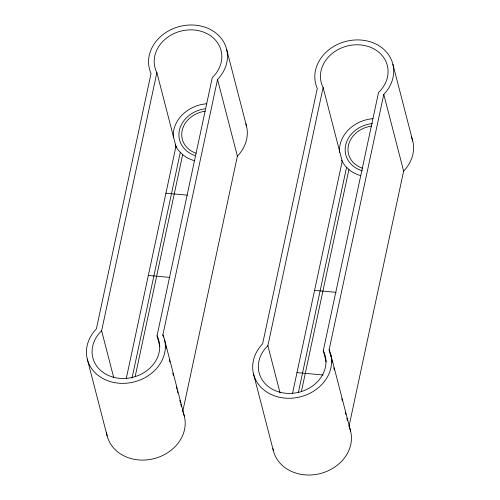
<?xml version="1.0" encoding="UTF-8"?>
<svg xmlns="http://www.w3.org/2000/svg" width="500" height="500" viewBox="0 0 500 500"><rect width="100%" height="100%" fill="white"/><g stroke="black" fill="none" stroke-linecap="round" stroke-linejoin="round"><path stroke-width="0.75" d="M113.681 377.425L101.619 330.788L156.875 72.588L156.113 70.963A34.131 28.819 -14.5 0 1 194.225 30.006A34.131 28.819 -14.5 0 1 213.7 76.131L212.288 77.562L157.037 335.763L159.762 346.294M126.256 378.594L175.956 146.363M132.006 378.131L180.3 152.45M135.175 376.519L182.656 154.631M162.875 334.875L217.537 79.438L217.987 78.981A39.825 33.625 -14.5 0 0 195.263 25.162A39.825 33.625 -14.5 0 0 150.794 72.95L151.037 73.469L96.375 328.906L95.925 329.363A39.825 33.625 -14.5 0 0 88.675 363.231L89.612 365.238A39.825 33.625 -14.5 0 0 154.125 371.025L155.869 369.263A39.825 33.625 -14.5 0 0 163.119 335.394L162.875 334.875L163.456 337.131M217.537 79.438L237.381 156.169L182.719 411.606L182.963 412.125M280.125 393.1L267.869 345.712L323.119 87.506L322.362 85.887A34.131 28.819 -14.5 0 1 328.569 56.856L330.069 55.35A34.131 28.819 -14.5 0 1 385.356 60.312L386.163 62.025A34.131 28.819 -14.5 0 1 379.95 91.056L378.537 92.481L323.281 350.681L326.2 361.969M292.444 393.794L342.2 161.287L323.119 87.506M298.344 392.638L346.55 167.369M301.4 391.538L348.906 169.55M329.119 349.8L383.781 94.362L384.231 93.906A39.825 33.625 -14.5 0 0 391.481 60.038L390.544 58.038A39.825 33.625 -14.5 0 0 326.031 52.244L324.288 54.006A39.825 33.625 -14.5 0 0 317.038 87.875L317.281 88.394L262.619 343.831L262.169 344.288A39.825 33.625 -14.5 0 0 284.894 398.106A39.825 33.625 -14.5 0 0 329.363 350.319L329.119 349.8L330.869 356.569M348.963 426.531L403.625 171.094L383.781 94.362M237.381 156.169L237.831 155.712A39.825 33.625 -14.5 0 0 245.856 123.906M101.619 330.788L100.206 332.212A34.131 28.819 -14.5 0 0 93.994 361.244L94.8 362.962A34.131 28.819 -14.5 0 0 150.087 367.925L151.588 366.413A34.131 28.819 -14.5 0 0 157.794 337.388L157.037 335.763M403.625 171.094L404.075 170.637A39.825 33.625 -14.5 0 0 411.325 136.769M267.869 345.712L266.456 347.137A34.131 28.819 -14.5 0 0 285.931 393.263A34.131 28.819 -14.5 0 0 324.044 352.306L323.281 350.681M165.925 193.219L187.431 195.15M148.325 275.462L169.831 277.394M314.575 290.387L336.075 292.319M296.975 372.631L323.131 374.981M175.194 144.744L176 146.456A34.131 28.819 -14.5 0 0 179.194 151.225L183.456 155.287A34.131 28.819 -14.5 0 0 194.513 160.7M392.875 64.212L412.719 140.944M330.756 354.494L350.6 431.225M331.844 360.331L332.425 362.587M333.787 367.856L334.375 370.112M341.763 398.694L342.35 400.95M345.269 412.238L345.85 414.494M346.825 418.256L347.406 420.513M226.631 49.288L246.475 126.019M253.525 373.981L273.369 450.712M156.875 72.588L176.337 147.844M164.513 339.569L184.356 416.3M165.794 346.163L166.375 348.419M169.294 359.7L169.875 361.956M172.794 373.244L173.381 375.5M176.3 386.781L176.881 389.038M177.269 390.544L177.856 392.8M179.8 400.325L180.381 402.581M180.769 404.081L181.356 406.344M87.281 359.056L107.125 435.788M183.238 412.806A39.825 33.625 -14.5 0 1 175.712 445.994L173.969 447.756A39.825 33.625 -14.5 0 1 109.456 441.962L108.519 439.963A39.825 33.625 -14.5 0 1 106.469 432.181M173.369 137.444A34.131 28.819 -14.5 0 1 206.7 103.763M196.137 153.262A25.6 21.612 -14.5 0 1 182.156 130.575A25.6 21.612 -14.5 0 1 205.138 111.206M194.925 155.531A28.444 24.019 -14.5 0 1 179.387 130.325A28.444 24.019 -14.5 0 1 204.925 108.8M349.206 427.05A39.825 33.625 -14.5 0 1 321.394 473.256A39.825 33.625 -14.5 0 1 272.919 448.556M360.763 175.625A34.131 28.819 -14.5 0 1 349.706 170.212L345.438 166.15A34.131 28.819 -14.5 0 1 341.694 160.244M339.619 152.363A34.131 28.819 -14.5 0 1 347.65 130.638L349.144 129.125A34.131 28.819 -14.5 0 1 372.944 118.681M362.388 168.188A25.6 21.612 -14.5 0 1 348.406 145.494A25.6 21.612 -14.5 0 1 371.388 126.125M362.287 170.812A28.444 24.019 -14.5 0 1 345.631 145.25A28.444 24.019 -14.5 0 1 372.4 123.581"/></g></svg>
